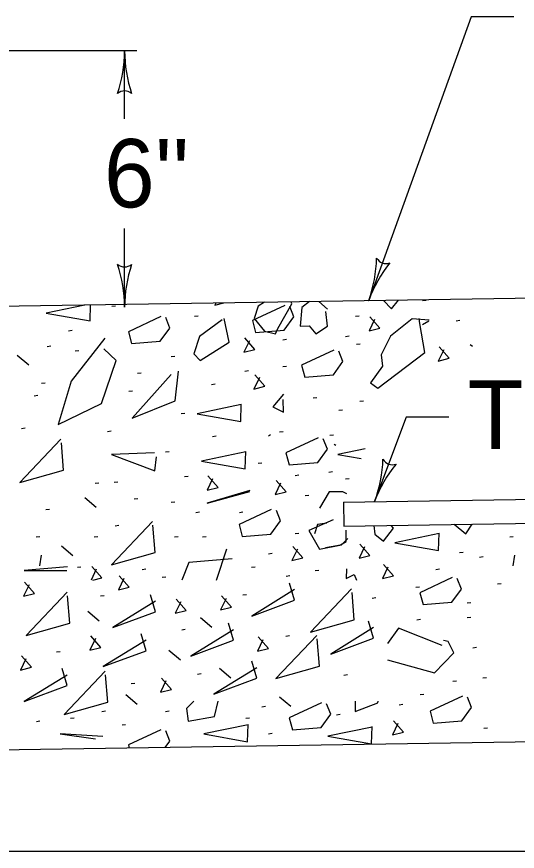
# Model space of a CAD drawing. Extents: x 1007 to 1035.5, y 1000.5 to 1021.5.
# Drawn here: x 1009.109 to 1010.575, y 1004.23 to 1006.673 of the extents above; entities that cross this region are included whole.
import ezdxf

# ---------------------------------------------------------------- set-up
doc = ezdxf.new("R2010")
doc.units = 0
doc.layers.add('Level 1', color=7, linetype='Continuous')
doc.layers.add('Level 2', color=7, linetype='Continuous')

msp = doc.modelspace()

# ---------------------------------------------------------------- linework, layer by layer
at = {"layer": 'Level 1'}
for p, q in [((1010.44, 1006.6728), (1010.1397, 1005.8419)), ((1010.565, 1006.6728), (1010.44, 1006.6728)), ((1009.4608, 1006.573), (1008.8663, 1006.573)), ((1009.4248, 1006.3742), (1009.4248, 1006.573)), ((1009.4248, 1005.823), (1009.4248, 1006.0531)), ((1011.9245, 1005.8696), (1008.9248, 1005.823)), ((1010.2495, 1005.5013), (1010.157, 1005.2538)), ((1010.3745, 1005.5013), (1010.2495, 1005.5013)), ((1010.0658, 1005.2524), (1012.2129, 1005.2858)), ((1010.0658, 1005.2524), (1010.0668, 1005.1822)), ((1010.0668, 1005.1822), (1012.282, 1005.2167)), ((1012.3531, 1004.5778), (1008.0498, 1004.5108))]:
    msp.add_line(p, q, dxfattribs=at)
for points in [[(1009.8341, 1005.8371), (1009.8159, 1005.8258)], [(1009.9146, 1005.8325), (1009.9127, 1005.8383)], [(1009.966, 1005.8392), (1009.9439, 1005.8218)], [(1010.0186, 1005.8165), (1009.9938, 1005.8396)], [(1010.1832, 1005.8425), (1010.2067, 1005.8178)], [(1010.2067, 1005.8178), (1010.2274, 1005.8432)], [(1010.3081, 1005.8425), (1010.2974, 1005.8412)], [(1009.3086, 1005.8289), (1009.1954, 1005.8056)], [(1009.3235, 1005.7829), (1009.3248, 1005.8292)], [(1009.3983, 1005.8261), (1009.3877, 1005.8248)], [(1009.6891, 1005.8287), (1009.7157, 1005.8353)], [(1009.6921, 1005.8348), (1009.6891, 1005.8287)], [(1009.8938, 1005.8277), (1009.7991, 1005.7837), (1009.8084, 1005.749), (1009.8924, 1005.7557), (1009.9204, 1005.7943), (1009.9084, 1005.825)], [(1009.8159, 1005.8258), (1009.8039, 1005.7898)], [(1009.8733, 1005.7605), (1009.9146, 1005.8325)], [(1009.9439, 1005.8218), (1009.9386, 1005.7672)], [(1009.1954, 1005.8056), (1009.3235, 1005.7829)], [(1009.5305, 1005.795), (1009.4358, 1005.7509), (1009.4452, 1005.7163), (1009.5292, 1005.7229), (1009.5572, 1005.7616), (1009.5452, 1005.7923)], [(1009.7106, 1005.7858), (1009.6438, 1005.7365), (1009.6278, 1005.6858), (1009.6465, 1005.6672), (1009.7306, 1005.7205), (1009.7159, 1005.7898)], [(1009.6405, 1005.7967), (1009.6298, 1005.7953)], [(1009.8039, 1005.7898), (1009.8346, 1005.7525)], [(1010.0186, 1005.7672), (1010.0146, 1005.8098)], [(1010.1118, 1005.7967), (1010.1011, 1005.7953)], [(1010.1568, 1005.7868), (1010.1408, 1005.7534), (1010.1728, 1005.7614), (1010.1434, 1005.7948)], [(1010.2667, 1005.7885), (1010.204, 1005.7378)], [(1010.3173, 1005.7845), (1010.2667, 1005.7885)], [(1010.2893, 1005.7752), (1010.288, 1005.7898)], [(1009.9386, 1005.7672), (1009.9653, 1005.7685)], [(1009.9653, 1005.7685), (1009.9853, 1005.7445)], [(1009.9853, 1005.7445), (1010.0186, 1005.7672)], [(1010.304, 1005.6898), (1010.2893, 1005.7752)], [(1010.2973, 1005.7725), (1010.316, 1005.7832)], [(1010.4063, 1005.7836), (1010.3956, 1005.7823)], [(1009.2707, 1005.7541), (1009.26, 1005.7528)], [(1009.8346, 1005.7525), (1009.8666, 1005.7445)], [(1009.8666, 1005.7445), (1009.8733, 1005.7605)], [(1009.3665, 1005.7325), (1009.2678, 1005.6058), (1009.2304, 1005.4791), (1009.3572, 1005.5404), (1009.3998, 1005.6672), (1009.3638, 1005.7005)], [(1009.7902, 1005.7246), (1009.7742, 1005.6913), (1009.8063, 1005.6993), (1009.7768, 1005.7326)], [(1009.899, 1005.7279), (1009.8883, 1005.7266)], [(1010.0823, 1005.7378), (1010.0716, 1005.7364)], [(1010.115, 1005.7148), (1010.1043, 1005.7135)], [(1010.204, 1005.7378), (1010.176, 1005.6832)], [(1009.2085, 1005.7083), (1009.1978, 1005.707)], [(1009.2903, 1005.6953), (1009.2797, 1005.6939)], [(1010.0378, 1005.6968), (1009.9431, 1005.6528), (1009.9524, 1005.6181), (1010.0364, 1005.6248), (1010.0644, 1005.6634), (1010.0524, 1005.6942)], [(1010.1667, 1005.5858), (1010.304, 1005.6898)], [(1010.3596, 1005.6984), (1010.3436, 1005.6651), (1010.3756, 1005.6731), (1010.3463, 1005.7064)], [(1010.444, 1005.7072), (1010.4373, 1005.7125)], [(1009.1438, 1005.6534), (1009.1104, 1005.6814)], [(1009.5718, 1005.6788), (1009.5611, 1005.6775)], [(1010.176, 1005.6832), (1010.18, 1005.6498)], [(1009.899, 1005.6494), (1009.8883, 1005.6481)], [(1010.18, 1005.6498), (1010.1453, 1005.6018)], [(1009.5612, 1005.6258), (1009.4465, 1005.4978), (1009.5732, 1005.5484), (1009.5825, 1005.6352)], [(1009.4736, 1005.6298), (1009.4629, 1005.6284)], [(1009.7878, 1005.6363), (1009.7771, 1005.635)], [(1009.8197, 1005.6166), (1009.8037, 1005.5833), (1009.8357, 1005.5913), (1009.8063, 1005.6246)], [(1009.1922, 1005.6003), (1009.1815, 1005.599)], [(1009.6896, 1005.597), (1009.6789, 1005.5957)], [(1010.1453, 1005.6018), (1010.1667, 1005.5858)], [(1009.4474, 1005.5774), (1009.4368, 1005.5761)], [(1009.8906, 1005.5684), (1009.8586, 1005.5311), (1009.8906, 1005.5151), (1009.8893, 1005.5524)], [(1009.1707, 1005.5641), (1009.16, 1005.5628)], [(1009.9873, 1005.5578), (1009.9767, 1005.5564)], [(1010.1248, 1005.5479), (1010.1142, 1005.5466)], [(1009.7666, 1005.5378), (1009.6372, 1005.5111), (1009.7653, 1005.4884), (1009.7666, 1005.5391)], [(1010.0627, 1005.5218), (1010.0519, 1005.5204)], [(1009.6013, 1005.5119), (1009.5906, 1005.5106)], [(1009.1337, 1005.4685), (1009.123, 1005.4672)], [(1009.3853, 1005.4596), (1009.3746, 1005.4583)], [(1009.8519, 1005.4489), (1009.8466, 1005.4449)], [(1009.8892, 1005.4583), (1009.8785, 1005.4569)], [(1010.0364, 1005.4484), (1010.0258, 1005.4471)], [(1009.2381, 1005.4363), (1009.1181, 1005.3095), (1009.2461, 1005.3456), (1009.2394, 1005.4256)], [(1009.6928, 1005.4452), (1009.6822, 1005.4438)], [(1009.9919, 1005.4403), (1009.8973, 1005.3962), (1009.9066, 1005.3615), (1009.9906, 1005.3682), (1010.0186, 1005.4068), (1010.0066, 1005.4376)], [(1010.0439, 1005.4183), (1010.0386, 1005.4209)], [(1009.5118, 1005.3969), (1009.3865, 1005.3916), (1009.5132, 1005.3436), (1009.5185, 1005.3849)], [(1009.5554, 1005.3993), (1009.5448, 1005.398)], [(1009.7797, 1005.399), (1009.6503, 1005.3723), (1009.7783, 1005.3497), (1009.7797, 1005.4003)], [(1010.1292, 1005.4083), (1010.0495, 1005.392)], [(1010.0495, 1005.392), (1010.1176, 1005.3799)], [(1009.827, 1005.3667), (1009.8163, 1005.3653)], [(1009.611, 1005.3273), (1009.6003, 1005.326)], [(1009.6823, 1005.3208), (1009.6663, 1005.2874), (1009.6983, 1005.2954), (1009.6689, 1005.3288)], [(1009.935, 1005.3307), (1009.9243, 1005.3293)], [(1010.0332, 1005.3405), (1010.0225, 1005.3392)], [(1009.3493, 1005.3078), (1009.3386, 1005.3064)], [(1009.4049, 1005.311), (1009.3942, 1005.3097)], [(1009.8818, 1005.3077), (1009.8658, 1005.2743), (1009.8978, 1005.2823), (1009.8685, 1005.3157)], [(1010.0823, 1005.3208), (1010.0716, 1005.3195)], [(1009.7919, 1005.2863), (1009.6666, 1005.2489), (1009.7919, 1005.2836)], [(1010.0239, 1005.2823), (1009.9959, 1005.2343)], [(1010.064, 1005.2823), (1010.0239, 1005.2823)], [(1010.0758, 1005.2768), (1010.064, 1005.2823)], [(1009.3412, 1005.2369), (1009.3078, 1005.2649)], [(1009.4638, 1005.2619), (1009.4531, 1005.2606)], [(1009.5718, 1005.2521), (1009.5611, 1005.2508)], [(1009.9645, 1005.2718), (1009.9538, 1005.2704)], [(1009.2046, 1005.2309), (1009.1939, 1005.2296)], [(1009.8545, 1005.2308), (1009.7598, 1005.1868), (1009.7692, 1005.1521), (1009.8532, 1005.1588), (1009.8812, 1005.1974), (1009.8692, 1005.2281)], [(1009.6438, 1005.2227), (1009.6331, 1005.2213)], [(1009.7714, 1005.2227), (1009.7608, 1005.2213)], [(1009.5065, 1005.1956), (1009.3865, 1005.0688), (1009.5145, 1005.1049), (1009.5078, 1005.1849)], [(1009.4082, 1005.1834), (1009.3975, 1005.1821)], [(1010.0359, 1005.2009), (1009.9639, 1005.1689)], [(1009.9893, 1005.1863), (1009.9813, 1005.1596)], [(1010.0173, 1005.1903), (1009.9893, 1005.1863)], [(1010.1546, 1005.1836), (1010.1573, 1005.1583)], [(1010.212, 1005.1756), (1010.2058, 1005.1843)], [(1010.3899, 1005.1873), (1010.424, 1005.1596)], [(1010.424, 1005.1596), (1010.4429, 1005.1881)], [(1009.935, 1005.1605), (1009.9243, 1005.1592)], [(1009.9639, 1005.1689), (1009.9959, 1005.1143)], [(1010.0733, 1005.1369), (1010.0733, 1005.1703)], [(1010.1573, 1005.1583), (1010.1827, 1005.1383)], [(1010.1827, 1005.1383), (1010.212, 1005.1756)], [(1010.3458, 1005.1601), (1010.2164, 1005.1334), (1010.3444, 1005.1108), (1010.3458, 1005.1614)], [(1009.1768, 1005.1507), (1009.1661, 1005.1493)], [(1009.346, 1005.1507), (1009.3353, 1005.1493)], [(1009.5816, 1005.1507), (1009.5709, 1005.1493)], [(1009.6634, 1005.1507), (1009.6528, 1005.1493)], [(1010.0573, 1005.1276), (1010.0733, 1005.1369)], [(1010.06, 1005.1276), (1010.0787, 1005.1463)], [(1010.1273, 1005.1211), (1010.1113, 1005.0878), (1010.1433, 1005.0958), (1010.1139, 1005.1291)], [(1010.5633, 1005.1507), (1010.5527, 1005.1493)], [(1009.2733, 1005.095), (1009.24, 1005.123)], [(1009.694, 1005.0237), (1009.7239, 1005.1156)], [(1009.9309, 1005.1146), (1009.9149, 1005.0813), (1009.9469, 1005.0893), (1009.9176, 1005.1226)], [(1009.9959, 1005.1143), (1010.06, 1005.1276)], [(1010.0133, 1005.1196), (1010.0573, 1005.1276)], [(1010.4161, 1005.1048), (1010.4054, 1005.1035)], [(1009.1762, 1005.0662), (1009.1815, 1005.0969)], [(1009.7399, 1005.0863), (1009.6132, 1005.0755), (1009.5922, 1005.0237)], [(1009.8565, 1005.1016), (1009.8458, 1005.1003)], [(1010.475, 1005.0918), (1010.4643, 1005.0904)], [(1010.5628, 1005.0662), (1010.5681, 1005.0969)], [(1009.257, 1005.0632), (1009.1303, 1005.0525), (1009.2557, 1005.0525)], [(1009.2969, 1005.0623), (1009.2863, 1005.061)], [(1009.3419, 1005.0557), (1009.3265, 1005.0237)], [(1009.3313, 1005.0237), (1009.3579, 1005.0303), (1009.3286, 1005.0637)], [(1009.4867, 1005.0558), (1009.476, 1005.0544)], [(1009.8074, 1005.0623), (1009.7967, 1005.061)], [(1010.0747, 1005.0568), (1010.0733, 1005.0288), (1010.0973, 1005.0408), (1010.1037, 1005.0237)], [(1010.196, 1005.0622), (1010.18, 1005.0288), (1010.212, 1005.0368), (1010.1827, 1005.0702)], [(1010.3473, 1005.0558), (1010.3367, 1005.0544)], [(1009.4225, 1005.0285), (1009.4065, 1004.9952), (1009.4385, 1005.0032), (1009.4092, 1005.0365)], [(1009.5456, 1005.0328), (1009.5349, 1005.0315)], [(1009.9088, 1005.0361), (1009.8982, 1005.0348)], [(1009.9939, 1005.0525), (1009.9833, 1005.0512)], [(1010.3846, 1005.0312), (1010.2899, 1004.9872), (1010.2993, 1004.9525), (1010.3833, 1004.9592), (1010.4113, 1004.9978), (1010.3993, 1005.0285)], [(1009.1448, 1005.01), (1009.1288, 1004.9767), (1009.1608, 1004.9847), (1009.1315, 1005.018)], [(1009.9228, 1004.9962), (1009.7974, 1004.9188), (1009.9228, 1004.9655), (1009.9081, 1005.0148)], [(1010.5273, 1005.0133), (1010.5167, 1005.0119)], [(1009.2566, 1004.9889), (1009.1366, 1004.8622), (1009.2646, 1004.8983), (1009.2579, 1004.9783)], [(1010.0896, 1004.9982), (1009.9696, 1004.8714), (1010.0976, 1004.9075), (1010.0909, 1004.9875)], [(1010.2884, 1005.0034), (1010.2778, 1005.0021)], [(1009.365, 1004.9779), (1009.3543, 1004.9766)], [(1009.5155, 1004.9623), (1009.3902, 1004.8849), (1009.5155, 1004.9316), (1009.5008, 1004.9809)], [(1009.5891, 1004.9607), (1009.5731, 1004.9273), (1009.6051, 1004.9353), (1009.5758, 1004.9687)], [(1009.7218, 1004.9699), (1009.7058, 1004.9366), (1009.7378, 1004.9446), (1009.7084, 1004.9779)], [(1009.7815, 1004.981), (1009.7708, 1004.9797)], [(1010.161, 1004.9718), (1010.1503, 1004.9704)], [(1010.439, 1004.9576), (1010.4283, 1004.9563)], [(1009.3504, 1004.9038), (1009.3171, 1004.9318)], [(1009.6805, 1004.8853), (1009.6472, 1004.9133)], [(1010.2917, 1004.9085), (1010.281, 1004.9072)], [(1010.439, 1004.9151), (1010.4283, 1004.9138)], [(1009.7438, 1004.8789), (1009.6185, 1004.8016), (1009.7438, 1004.8483), (1009.7292, 1004.8976)], [(1010.1541, 1004.8851), (1010.0288, 1004.8078), (1010.1541, 1004.8544), (1010.1394, 1004.9038)], [(1010.3547, 1004.8328), (1010.2267, 1004.8835), (1010.1943, 1004.839)], [(1009.3392, 1004.8527), (1009.3232, 1004.8193), (1009.3552, 1004.8273), (1009.3258, 1004.8607)], [(1009.4878, 1004.8481), (1009.3624, 1004.7708), (1009.4878, 1004.8174), (1009.4731, 1004.8668)], [(1009.6026, 1004.8793), (1009.5919, 1004.8779)], [(1009.9878, 1004.8624), (1009.8678, 1004.7357), (1009.9958, 1004.7718), (1009.9891, 1004.8518)], [(1009.908, 1004.8607), (1009.8973, 1004.8593)], [(1009.8298, 1004.8496), (1009.8138, 1004.8163), (1009.8458, 1004.8243), (1009.8164, 1004.8576)], [(1010.1943, 1004.7909), (1010.332, 1004.7528), (1010.3893, 1004.8115), (1010.372, 1004.8448), (1010.3587, 1004.8475)], [(1009.2355, 1004.8144), (1009.2248, 1004.8131)], [(1009.588, 1004.7896), (1009.5547, 1004.8176)], [(1010.4553, 1004.8267), (1010.4447, 1004.8253)], [(1009.1356, 1004.7941), (1009.1196, 1004.7608), (1009.1516, 1004.7688), (1009.1223, 1004.8021)], [(1009.8117, 1004.7678), (1009.6863, 1004.6905), (1009.8117, 1004.7372), (1009.797, 1004.7865)], [(1009.2563, 1004.7463), (1009.131, 1004.6689), (1009.2563, 1004.7156), (1009.2417, 1004.7649)], [(1009.7361, 1004.7372), (1009.7028, 1004.7652)], [(1009.3677, 1004.7575), (1009.2477, 1004.6308), (1009.3757, 1004.6668), (1009.369, 1004.7468)], [(1009.5459, 1004.7293), (1009.5299, 1004.6959), (1009.5619, 1004.7039), (1009.5326, 1004.7373)], [(1009.6488, 1004.7497), (1009.6382, 1004.7483)], [(1010.0777, 1004.7466), (1010.067, 1004.7453)], [(1010.4848, 1004.7383), (1010.4741, 1004.737)], [(1009.4545, 1004.7219), (1009.4438, 1004.7206)], [(1010.3964, 1004.7285), (1010.3858, 1004.7272)], [(1010.3015, 1004.6893), (1010.2908, 1004.6879)], [(1009.4615, 1004.66), (1009.4282, 1004.688)], [(1009.6278, 1004.6701), (1009.6065, 1004.6488), (1009.6105, 1004.6114), (1009.6879, 1004.6248), (1009.6983, 1004.6701)], [(1009.9119, 1004.6538), (1009.8786, 1004.6818)], [(1010.0018, 1004.6647), (1009.9071, 1004.6207), (1009.9164, 1004.586), (1010.0004, 1004.5927), (1010.0284, 1004.6313), (1010.0164, 1004.662)], [(1010.1, 1004.6701), (1010.1, 1004.6394), (1010.1667, 1004.6648), (1010.1679, 1004.6701)], [(1010.4141, 1004.6843), (1010.3194, 1004.6403), (1010.3288, 1004.6056), (1010.4128, 1004.6123), (1010.4408, 1004.6509), (1010.4288, 1004.6816)], [(1009.3689, 1004.6402), (1009.3582, 1004.6388)], [(1009.5554, 1004.6402), (1009.5448, 1004.6388)], [(1009.8371, 1004.654), (1009.8264, 1004.6527)], [(1010.2393, 1004.6598), (1010.2287, 1004.6585)], [(1009.2773, 1004.6205), (1009.2666, 1004.6192)], [(1009.791, 1004.6205), (1009.7803, 1004.6192)], [(1010.0561, 1004.6303), (1010.0454, 1004.629)], [(1009.1768, 1004.6108), (1009.1662, 1004.6095)], [(1009.4278, 1004.6009), (1009.4171, 1004.5996)], [(1009.7862, 1004.6005), (1009.6568, 1004.5738), (1009.7848, 1004.5512), (1009.7862, 1004.6018)], [(1010.1494, 1004.594), (1010.0201, 1004.5673), (1010.1481, 1004.5447), (1010.1494, 1004.5953)], [(1010.2254, 1004.6041), (1010.2094, 1004.5708), (1010.2414, 1004.5788), (1010.2121, 1004.6121)], [(1010.4881, 1004.5911), (1010.4773, 1004.5898)], [(1009.3612, 1004.5661), (1009.2358, 1004.5741), (1009.3398, 1004.5594)], [(1009.5305, 1004.5861), (1009.4358, 1004.5421)], [(1009.5572, 1004.5528), (1009.5452, 1004.5834)], [(1009.8565, 1004.5748), (1009.8458, 1004.5734)], [(1009.4358, 1004.5421), (1009.4385, 1004.5325)], [(1009.5437, 1004.5341), (1009.5572, 1004.5528)]]:
    msp.add_lwpolyline(points, dxfattribs=at)
for centre, radius, start, end in [((1009.0338, 1006.573), 0.3909, 341.3472, 359.9939), ((1009.8157, 1006.573), 0.3909, 179.9878, 180), ((1009.8157, 1006.573), 0.3909, 180, 198.6688), ((1009.4247, 1006.4243), 0.0313, 48.7746, 130.8913), ((1009.772, 1005.9748), 0.3909, 340.1277, 358.7965), ((1010.1902, 1005.9817), 0.0313, 208.9023, 291.019), ((1009.4248, 1005.9717), 0.0313, 228.7746, 310.8913), ((1009.0338, 1005.823), 0.3909, 0, 18.6688), ((1009.8157, 1005.823), 0.3909, 161.3472, 179.9939), ((1010.5073, 1005.709), 0.3909, 141.4749, 160.1216), ((1009.772, 1005.9748), 0.3909, 340.1155, 340.1277), ((1009.0338, 1005.823), 0.3909, 359.9878, 0), ((1009.7908, 1005.3907), 0.3909, 339.5011, 358.1699), ((1010.2091, 1005.3931), 0.0313, 208.2757, 290.3924), ((1010.5232, 1005.1169), 0.3909, 140.8482, 159.495), ((1009.7908, 1005.3907), 0.3909, 339.4889, 339.5011)]:
    msp.add_arc(centre, radius, start, end, dxfattribs=at)
at = {"layer": 'Level 2'}
msp.add_line((1007, 1004.2304), (1012.7, 1004.2304), dxfattribs=at)

# ---------------------------------------------------------------- texts
at = {"layer": 'Level 1'}
for s, p in [("6''", (1009.3642, 1006.1148)), ('TIE BAR', (1010.4298, 1005.4082))]:
    msp.add_text(s, height=0.2, dxfattribs=at).set_placement(p)

doc.saveas('drawing.dxf')
